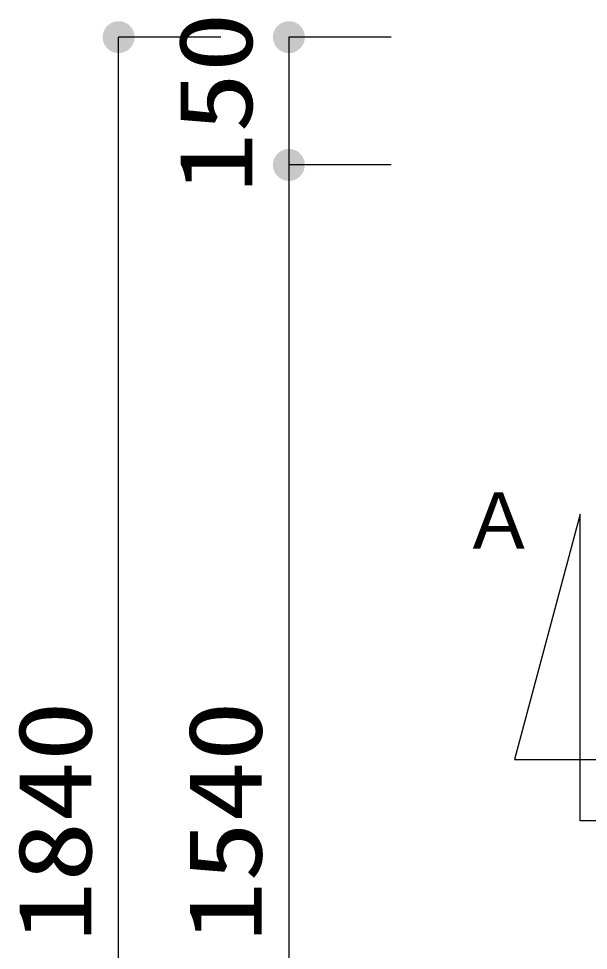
# Model space of a CAD drawing. Units: millimetres, scale not verified. Extents: x -23960 to 8910, y -6308 to 6308.
# Drawn here: x -6841 to -6171, y 3648 to 4741 of the extents above; entities that cross this region are included whole.
import ezdxf
from ezdxf.enums import TextEntityAlignment as Align

# ---------------------------------------------------------------- set-up
doc = ezdxf.new("R2010")
doc.units = ezdxf.units.MM
doc.header["$LTSCALE"] = 30
doc.layers.add('0-1_空気管', color=3, linetype='Continuous', lineweight=25)
doc.layers.add('0-3_00クル-フ-6寸法', color=132, linetype='Continuous', lineweight=25)
doc.styles.add('ＭＳ ゴシック', font='')
doc.styles.get('ＭＳ ゴシック').set_extended_font_data('MS Gothic')

msp = doc.modelspace()

# ---------------------------------------------------------------- linework, layer by layer
at = {"layer": '0-1_空気管'}
msp.add_lwpolyline([(-6000.98, 3799.7), (-6180.98, 3799.7), (-6180.98, 4159.7), (-6258.15, 3871.7), (-6078.15, 3871.7)], dxfattribs=at)
at = {"layer": '0-3_00クル-フ-6寸法', "color": 4}
for p, q in [((-6603.2, 4719.57), (-6723.2, 4719.57)), ((-6723.2, 2879.57), (-6723.2, 4719.57)), ((-6403.2, 4719.57), (-6523.2, 4719.57)), ((-6523.2, 4719.57), (-6523.2, 4569.57)), ((-6403.2, 4569.57), (-6523.2, 4569.57)), ((-6403.2, 4569.57), (-6523.2, 4569.57)), ((-6523.2, 4569.57), (-6523.2, 3029.57))]:
    msp.add_line(p, q, dxfattribs=at)
at = {"layer": '0-3_00クル-フ-6寸法'}
for points in [[(-6723.2, 4719.57), (-6734.22, 4734.74), (-6732.23, 4736)], [(-6723.2, 4719.57), (-6732.23, 4736), (-6730.1, 4737)], [(-6723.2, 4719.57), (-6730.1, 4737), (-6727.86, 4737.73)], [(-6723.2, 4719.57), (-6727.86, 4737.73), (-6725.55, 4738.17)], [(-6723.2, 4719.57), (-6725.55, 4738.17), (-6723.2, 4738.32)], [(-6723.2, 4719.57), (-6723.2, 4738.32), (-6720.85, 4738.17)], [(-6723.2, 4719.57), (-6720.85, 4738.17), (-6718.54, 4737.73)], [(-6723.2, 4719.57), (-6718.54, 4737.73), (-6716.3, 4737)], [(-6723.2, 4719.57), (-6716.3, 4737), (-6714.17, 4736)], [(-6723.2, 4719.57), (-6714.17, 4736), (-6712.18, 4734.74)], [(-6523.2, 4719.57), (-6534.22, 4734.74), (-6532.23, 4736)], [(-6523.2, 4719.57), (-6532.23, 4736), (-6530.1, 4737)], [(-6523.2, 4719.57), (-6530.1, 4737), (-6527.86, 4737.73)], [(-6523.2, 4719.57), (-6527.86, 4737.73), (-6525.55, 4738.17)], [(-6523.2, 4719.57), (-6525.55, 4738.17), (-6523.2, 4738.32)], [(-6523.2, 4719.57), (-6523.2, 4738.32), (-6520.85, 4738.17)], [(-6523.2, 4719.57), (-6520.85, 4738.17), (-6518.54, 4737.73)], [(-6523.2, 4719.57), (-6518.54, 4737.73), (-6516.3, 4737)], [(-6523.2, 4719.57), (-6516.3, 4737), (-6514.17, 4736)], [(-6523.2, 4719.57), (-6514.17, 4736), (-6512.18, 4734.74)], [(-6723.2, 4719.57), (-6741.62, 4723.08), (-6741.03, 4725.36)], [(-6723.2, 4719.57), (-6741.03, 4725.36), (-6740.16, 4727.55)], [(-6723.2, 4719.57), (-6740.16, 4727.55), (-6739.03, 4729.62)], [(-6723.2, 4719.57), (-6739.03, 4729.62), (-6737.65, 4731.52)], [(-6723.2, 4719.57), (-6737.65, 4731.52), (-6736.03, 4733.24)], [(-6723.2, 4719.57), (-6736.03, 4733.24), (-6734.22, 4734.74)], [(-6723.2, 4719.57), (-6712.18, 4734.74), (-6710.36, 4733.24)], [(-6723.2, 4719.57), (-6710.36, 4733.24), (-6708.75, 4731.52)], [(-6723.2, 4719.57), (-6708.75, 4731.52), (-6707.37, 4729.62)], [(-6723.2, 4719.57), (-6707.37, 4729.62), (-6706.23, 4727.55)], [(-6723.2, 4719.57), (-6706.23, 4727.55), (-6705.37, 4725.36)], [(-6723.2, 4719.57), (-6705.37, 4725.36), (-6704.78, 4723.08)], [(-6523.2, 4719.57), (-6541.62, 4723.08), (-6541.03, 4725.36)], [(-6523.2, 4719.57), (-6541.03, 4725.36), (-6540.16, 4727.55)], [(-6523.2, 4719.57), (-6540.16, 4727.55), (-6539.03, 4729.62)], [(-6523.2, 4719.57), (-6539.03, 4729.62), (-6537.65, 4731.52)], [(-6523.2, 4719.57), (-6537.65, 4731.52), (-6536.03, 4733.24)], [(-6523.2, 4719.57), (-6536.03, 4733.24), (-6534.22, 4734.74)], [(-6523.2, 4719.57), (-6512.18, 4734.74), (-6510.36, 4733.24)], [(-6523.2, 4719.57), (-6510.36, 4733.24), (-6508.75, 4731.52)], [(-6523.2, 4719.57), (-6508.75, 4731.52), (-6507.37, 4729.62)], [(-6523.2, 4719.57), (-6507.37, 4729.62), (-6506.23, 4727.55)], [(-6523.2, 4719.57), (-6506.23, 4727.55), (-6505.37, 4725.36)], [(-6523.2, 4719.57), (-6505.37, 4725.36), (-6504.78, 4723.08)], [(-6723.2, 4719.57), (-6741.91, 4720.75), (-6741.62, 4723.08)], [(-6723.2, 4719.57), (-6741.91, 4718.39), (-6741.91, 4720.75)], [(-6723.2, 4719.57), (-6741.62, 4716.06), (-6741.91, 4718.39)], [(-6723.2, 4719.57), (-6741.03, 4713.78), (-6741.62, 4716.06)], [(-6723.2, 4719.57), (-6740.16, 4711.59), (-6741.03, 4713.78)], [(-6723.2, 4719.57), (-6739.03, 4709.52), (-6740.16, 4711.59)], [(-6723.2, 4719.57), (-6737.65, 4707.62), (-6739.03, 4709.52)], [(-6723.2, 4719.57), (-6736.03, 4705.9), (-6737.65, 4707.62)], [(-6723.2, 4719.57), (-6734.22, 4704.4), (-6736.03, 4705.9)], [(-6723.2, 4719.57), (-6732.23, 4703.14), (-6734.22, 4704.4)], [(-6723.2, 4719.57), (-6730.1, 4702.14), (-6732.23, 4703.14)], [(-6723.2, 4719.57), (-6727.86, 4701.41), (-6730.1, 4702.14)], [(-6723.2, 4719.57), (-6725.55, 4700.97), (-6727.86, 4701.41)], [(-6723.2, 4719.57), (-6723.2, 4700.82), (-6725.55, 4700.97)], [(-6723.2, 4719.57), (-6704.78, 4723.08), (-6704.49, 4720.75)], [(-6723.2, 4719.57), (-6704.49, 4720.75), (-6704.49, 4718.39)], [(-6723.2, 4719.57), (-6720.85, 4700.97), (-6723.2, 4700.82)], [(-6723.2, 4719.57), (-6718.54, 4701.41), (-6720.85, 4700.97)], [(-6723.2, 4719.57), (-6716.3, 4702.14), (-6718.54, 4701.41)], [(-6723.2, 4719.57), (-6714.17, 4703.14), (-6716.3, 4702.14)], [(-6723.2, 4719.57), (-6712.18, 4704.4), (-6714.17, 4703.14)], [(-6723.2, 4719.57), (-6710.36, 4705.9), (-6712.18, 4704.4)], [(-6723.2, 4719.57), (-6708.75, 4707.62), (-6710.36, 4705.9)], [(-6723.2, 4719.57), (-6707.37, 4709.52), (-6708.75, 4707.62)], [(-6723.2, 4719.57), (-6706.23, 4711.59), (-6707.37, 4709.52)], [(-6723.2, 4719.57), (-6705.37, 4713.78), (-6706.23, 4711.59)], [(-6723.2, 4719.57), (-6704.78, 4716.06), (-6705.37, 4713.78)], [(-6723.2, 4719.57), (-6704.49, 4718.39), (-6704.78, 4716.06)], [(-6523.2, 4719.57), (-6541.91, 4720.75), (-6541.62, 4723.08)], [(-6523.2, 4719.57), (-6541.91, 4718.39), (-6541.91, 4720.75)], [(-6523.2, 4719.57), (-6541.62, 4716.06), (-6541.91, 4718.39)], [(-6523.2, 4719.57), (-6541.03, 4713.78), (-6541.62, 4716.06)], [(-6523.2, 4719.57), (-6540.16, 4711.59), (-6541.03, 4713.78)], [(-6523.2, 4719.57), (-6539.03, 4709.52), (-6540.16, 4711.59)], [(-6523.2, 4719.57), (-6537.65, 4707.62), (-6539.03, 4709.52)], [(-6523.2, 4719.57), (-6536.03, 4705.9), (-6537.65, 4707.62)], [(-6523.2, 4719.57), (-6534.22, 4704.4), (-6536.03, 4705.9)], [(-6523.2, 4719.57), (-6532.23, 4703.14), (-6534.22, 4704.4)], [(-6523.2, 4719.57), (-6530.1, 4702.14), (-6532.23, 4703.14)], [(-6523.2, 4719.57), (-6527.86, 4701.41), (-6530.1, 4702.14)], [(-6523.2, 4719.57), (-6525.55, 4700.97), (-6527.86, 4701.41)], [(-6523.2, 4719.57), (-6523.2, 4700.82), (-6525.55, 4700.97)], [(-6523.2, 4719.57), (-6504.78, 4723.08), (-6504.49, 4720.75)], [(-6523.2, 4719.57), (-6504.49, 4720.75), (-6504.49, 4718.39)], [(-6523.2, 4719.57), (-6520.85, 4700.97), (-6523.2, 4700.82)], [(-6523.2, 4719.57), (-6518.54, 4701.41), (-6520.85, 4700.97)], [(-6523.2, 4719.57), (-6516.3, 4702.14), (-6518.54, 4701.41)], [(-6523.2, 4719.57), (-6514.17, 4703.14), (-6516.3, 4702.14)], [(-6523.2, 4719.57), (-6512.18, 4704.4), (-6514.17, 4703.14)], [(-6523.2, 4719.57), (-6510.36, 4705.9), (-6512.18, 4704.4)], [(-6523.2, 4719.57), (-6508.75, 4707.62), (-6510.36, 4705.9)], [(-6523.2, 4719.57), (-6507.37, 4709.52), (-6508.75, 4707.62)], [(-6523.2, 4719.57), (-6506.23, 4711.59), (-6507.37, 4709.52)], [(-6523.2, 4719.57), (-6505.37, 4713.78), (-6506.23, 4711.59)], [(-6523.2, 4719.57), (-6504.78, 4716.06), (-6505.37, 4713.78)], [(-6523.2, 4719.57), (-6504.49, 4718.39), (-6504.78, 4716.06)], [(-6523.2, 4569.57), (-6537.65, 4581.52), (-6536.03, 4583.24)], [(-6523.2, 4569.57), (-6537.65, 4581.52), (-6536.03, 4583.24)], [(-6523.2, 4569.57), (-6536.03, 4583.24), (-6534.22, 4584.74)], [(-6523.2, 4569.57), (-6536.03, 4583.24), (-6534.22, 4584.74)], [(-6523.2, 4569.57), (-6534.22, 4584.74), (-6532.23, 4586)], [(-6523.2, 4569.57), (-6534.22, 4584.74), (-6532.23, 4586)], [(-6523.2, 4569.57), (-6532.23, 4586), (-6530.1, 4587)], [(-6523.2, 4569.57), (-6532.23, 4586), (-6530.1, 4587)], [(-6523.2, 4569.57), (-6530.1, 4587), (-6527.86, 4587.73)], [(-6523.2, 4569.57), (-6530.1, 4587), (-6527.86, 4587.73)], [(-6523.2, 4569.57), (-6527.86, 4587.73), (-6525.55, 4588.17)], [(-6523.2, 4569.57), (-6527.86, 4587.73), (-6525.55, 4588.17)], [(-6523.2, 4569.57), (-6525.55, 4588.17), (-6523.2, 4588.32)], [(-6523.2, 4569.57), (-6525.55, 4588.17), (-6523.2, 4588.32)], [(-6523.2, 4569.57), (-6523.2, 4588.32), (-6520.85, 4588.17)], [(-6523.2, 4569.57), (-6523.2, 4588.32), (-6520.85, 4588.17)], [(-6523.2, 4569.57), (-6520.85, 4588.17), (-6518.54, 4587.73)], [(-6523.2, 4569.57), (-6520.85, 4588.17), (-6518.54, 4587.73)], [(-6523.2, 4569.57), (-6518.54, 4587.73), (-6516.3, 4587)], [(-6523.2, 4569.57), (-6518.54, 4587.73), (-6516.3, 4587)], [(-6523.2, 4569.57), (-6516.3, 4587), (-6514.17, 4586)], [(-6523.2, 4569.57), (-6516.3, 4587), (-6514.17, 4586)], [(-6523.2, 4569.57), (-6514.17, 4586), (-6512.18, 4584.74)], [(-6523.2, 4569.57), (-6514.17, 4586), (-6512.18, 4584.74)], [(-6523.2, 4569.57), (-6512.18, 4584.74), (-6510.36, 4583.24)], [(-6523.2, 4569.57), (-6512.18, 4584.74), (-6510.36, 4583.24)], [(-6523.2, 4569.57), (-6510.36, 4583.24), (-6508.75, 4581.52)], [(-6523.2, 4569.57), (-6510.36, 4583.24), (-6508.75, 4581.52)], [(-6523.2, 4569.57), (-6541.91, 4570.75), (-6541.62, 4573.08)], [(-6523.2, 4569.57), (-6541.91, 4570.75), (-6541.62, 4573.08)], [(-6523.2, 4569.57), (-6541.62, 4573.08), (-6541.03, 4575.36)], [(-6523.2, 4569.57), (-6541.62, 4573.08), (-6541.03, 4575.36)], [(-6523.2, 4569.57), (-6541.03, 4575.36), (-6540.16, 4577.55)], [(-6523.2, 4569.57), (-6541.03, 4575.36), (-6540.16, 4577.55)], [(-6523.2, 4569.57), (-6540.16, 4577.55), (-6539.03, 4579.62)], [(-6523.2, 4569.57), (-6540.16, 4577.55), (-6539.03, 4579.62)], [(-6523.2, 4569.57), (-6539.03, 4579.62), (-6537.65, 4581.52)], [(-6523.2, 4569.57), (-6539.03, 4579.62), (-6537.65, 4581.52)], [(-6523.2, 4569.57), (-6508.75, 4581.52), (-6507.37, 4579.62)], [(-6523.2, 4569.57), (-6508.75, 4581.52), (-6507.37, 4579.62)], [(-6523.2, 4569.57), (-6507.37, 4579.62), (-6506.23, 4577.55)], [(-6523.2, 4569.57), (-6507.37, 4579.62), (-6506.23, 4577.55)], [(-6523.2, 4569.57), (-6506.23, 4577.55), (-6505.37, 4575.36)], [(-6523.2, 4569.57), (-6506.23, 4577.55), (-6505.37, 4575.36)], [(-6523.2, 4569.57), (-6505.37, 4575.36), (-6504.78, 4573.08)], [(-6523.2, 4569.57), (-6505.37, 4575.36), (-6504.78, 4573.08)], [(-6523.2, 4569.57), (-6504.78, 4573.08), (-6504.49, 4570.75)], [(-6523.2, 4569.57), (-6504.78, 4573.08), (-6504.49, 4570.75)], [(-6523.2, 4569.57), (-6541.91, 4568.39), (-6541.91, 4570.75)], [(-6523.2, 4569.57), (-6541.91, 4568.39), (-6541.91, 4570.75)], [(-6523.2, 4569.57), (-6541.62, 4566.06), (-6541.91, 4568.39)], [(-6523.2, 4569.57), (-6541.62, 4566.06), (-6541.91, 4568.39)], [(-6523.2, 4569.57), (-6541.03, 4563.78), (-6541.62, 4566.06)], [(-6523.2, 4569.57), (-6541.03, 4563.78), (-6541.62, 4566.06)], [(-6523.2, 4569.57), (-6540.16, 4561.59), (-6541.03, 4563.78)], [(-6523.2, 4569.57), (-6540.16, 4561.59), (-6541.03, 4563.78)], [(-6523.2, 4569.57), (-6539.03, 4559.52), (-6540.16, 4561.59)], [(-6523.2, 4569.57), (-6539.03, 4559.52), (-6540.16, 4561.59)], [(-6523.2, 4569.57), (-6537.65, 4557.62), (-6539.03, 4559.52)], [(-6523.2, 4569.57), (-6537.65, 4557.62), (-6539.03, 4559.52)], [(-6523.2, 4569.57), (-6536.03, 4555.9), (-6537.65, 4557.62)], [(-6523.2, 4569.57), (-6536.03, 4555.9), (-6537.65, 4557.62)], [(-6523.2, 4569.57), (-6534.22, 4554.4), (-6536.03, 4555.9)], [(-6523.2, 4569.57), (-6534.22, 4554.4), (-6536.03, 4555.9)], [(-6523.2, 4569.57), (-6532.23, 4553.14), (-6534.22, 4554.4)], [(-6523.2, 4569.57), (-6532.23, 4553.14), (-6534.22, 4554.4)], [(-6523.2, 4569.57), (-6530.1, 4552.14), (-6532.23, 4553.14)], [(-6523.2, 4569.57), (-6530.1, 4552.14), (-6532.23, 4553.14)], [(-6523.2, 4569.57), (-6527.86, 4551.41), (-6530.1, 4552.14)], [(-6523.2, 4569.57), (-6527.86, 4551.41), (-6530.1, 4552.14)], [(-6523.2, 4569.57), (-6525.55, 4550.97), (-6527.86, 4551.41)], [(-6523.2, 4569.57), (-6525.55, 4550.97), (-6527.86, 4551.41)], [(-6523.2, 4569.57), (-6523.2, 4550.82), (-6525.55, 4550.97)], [(-6523.2, 4569.57), (-6523.2, 4550.82), (-6525.55, 4550.97)], [(-6523.2, 4569.57), (-6504.49, 4570.75), (-6504.49, 4568.39)], [(-6523.2, 4569.57), (-6504.49, 4570.75), (-6504.49, 4568.39)], [(-6523.2, 4569.57), (-6520.85, 4550.97), (-6523.2, 4550.82)], [(-6523.2, 4569.57), (-6518.54, 4551.41), (-6520.85, 4550.97)], [(-6523.2, 4569.57), (-6516.3, 4552.14), (-6518.54, 4551.41)], [(-6523.2, 4569.57), (-6514.17, 4553.14), (-6516.3, 4552.14)], [(-6523.2, 4569.57), (-6512.18, 4554.4), (-6514.17, 4553.14)], [(-6523.2, 4569.57), (-6510.36, 4555.9), (-6512.18, 4554.4)], [(-6523.2, 4569.57), (-6508.75, 4557.62), (-6510.36, 4555.9)], [(-6523.2, 4569.57), (-6507.37, 4559.52), (-6508.75, 4557.62)], [(-6523.2, 4569.57), (-6506.23, 4561.59), (-6507.37, 4559.52)], [(-6523.2, 4569.57), (-6505.37, 4563.78), (-6506.23, 4561.59)], [(-6523.2, 4569.57), (-6504.78, 4566.06), (-6505.37, 4563.78)], [(-6523.2, 4569.57), (-6504.49, 4568.39), (-6504.78, 4566.06)], [(-6523.2, 4569.57), (-6520.85, 4550.97), (-6523.2, 4550.82)], [(-6523.2, 4569.57), (-6518.54, 4551.41), (-6520.85, 4550.97)], [(-6523.2, 4569.57), (-6516.3, 4552.14), (-6518.54, 4551.41)], [(-6523.2, 4569.57), (-6514.17, 4553.14), (-6516.3, 4552.14)], [(-6523.2, 4569.57), (-6512.18, 4554.4), (-6514.17, 4553.14)], [(-6523.2, 4569.57), (-6510.36, 4555.9), (-6512.18, 4554.4)], [(-6523.2, 4569.57), (-6508.75, 4557.62), (-6510.36, 4555.9)], [(-6523.2, 4569.57), (-6507.37, 4559.52), (-6508.75, 4557.62)], [(-6523.2, 4569.57), (-6506.23, 4561.59), (-6507.37, 4559.52)], [(-6523.2, 4569.57), (-6505.37, 4563.78), (-6506.23, 4561.59)], [(-6523.2, 4569.57), (-6504.78, 4566.06), (-6505.37, 4563.78)], [(-6523.2, 4569.57), (-6504.49, 4568.39), (-6504.78, 4566.06)]]:
    msp.add_solid(points, dxfattribs=at)

# ---------------------------------------------------------------- texts
at = {"layer": '0-1_空気管', "color": 4, "style": 'ＭＳ ゴシック'}
msp.add_text('Ａ', height=65.98, dxfattribs=at).set_placement((-6321.31, 4099.25), align=Align.BOTTOM_LEFT)
at = {"layer": '0-3_00クル-フ-6寸法', "color": 3, "style": 'ＭＳ ゴシック', "width": 1.2}
for s, p in [('150', (-6540.29, 4536.57)), ('1840', (-6729.04, 3657.28)), ('1540', (-6529.04, 3657.28))]:
    msp.add_text(s, height=86.66, rotation=90, dxfattribs=at).set_placement(p, align=Align.BOTTOM_LEFT)

doc.saveas('drawing.dxf')
